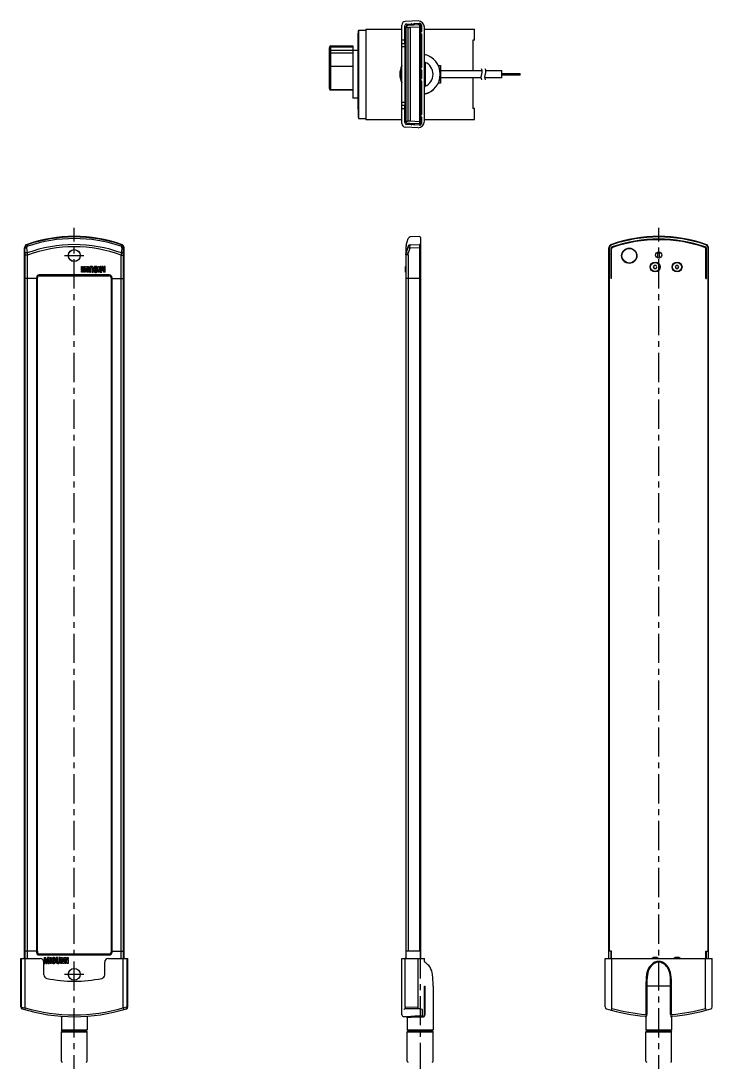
# Model space of a CAD drawing. Extents: x 0 to 375, y -8 to 995.
# Drawn here: x 0 to 375, y 430 to 995 of the extents above; entities that cross this region are included whole.
import ezdxf

# ---------------------------------------------------------------- set-up
doc = ezdxf.new("R2010")
doc.units = 0
doc.header["$LTSCALE"] = 0.5
doc.linetypes.add('CENTER', pattern=[50.8, 31.75, -6.35, 6.35, -6.35])
doc.layers.get('0').update_dxf_attribs({"linetype": 'CONTINUOUS'})
doc.layers.add('CENTER', color=1, linetype='CENTER')

msp = doc.modelspace()

# ---------------------------------------------------------------- linework, layer by layer
at = {"color": 7, "linetype": 'CONTINUOUS'}
for p, q in [((215.53, 994.96), (208.63, 994.6)), ((183.12, 989.46), (183.12, 942.46)), ((183.12, 989.46), (183.17, 989.46)), ((183.17, 989.96), (183.17, 941.96)), ((183.17, 989.96), (187.17, 989.96)), ((187.17, 990.46), (187.17, 941.46)), ((187.17, 990.46), (206.73, 990.46)), ((206.73, 939.32), (206.73, 992.6)), ((208.33, 982.69), (208.33, 992.25)), ((208.98, 940.51), (208.98, 991.41)), ((209.17, 991.53), (209.95, 991.57)), ((209.17, 940.39), (209.17, 991.46)), ((209.28, 993.24), (212.02, 993.39)), ((210.13, 940.9), (210.13, 991.02)), ((210.27, 992.62), (216.26, 992.93)), ((216.26, 991.55), (211.21, 991.28)), ((211.21, 991.28), (211.21, 940.65)), ((211.64, 992.98), (212.02, 993.39)), ((212.06, 993), (212.23, 993.19)), ((212.23, 993.01), (212.06, 993)), ((212.23, 993.01), (212.23, 993.19)), ((213.23, 993.06), (212.23, 993.01)), ((213.23, 993.26), (213.23, 993.06)), ((213.23, 993.26), (213.43, 993.07)), ((213.43, 993.07), (213.23, 993.06)), ((213.42, 993.46), (216.33, 993.61)), ((213.42, 993.46), (213.81, 993.09)), ((215.66, 992.91), (216.33, 993.61)), ((216.26, 992.93), (216.26, 938.99)), ((216.28, 991.55), (216.26, 991.55)), ((216.78, 939.49), (216.78, 992.44)), ((216.78, 989.76), (217.38, 989.16)), ((216.78, 989.36), (217.18, 988.96)), ((216.78, 988.96), (217.18, 988.96)), ((217.38, 992.61), (217.38, 989.16)), ((219.03, 940.46), (219.03, 991.46)), ((219.03, 990.46), (246.17, 990.46)), ((246.17, 984.46), (246.17, 990.46)), ((183.11, 988.35), (183.12, 988.35)), ((183.11, 946.98), (183.11, 988.35)), ((183.11, 988.21), (183.12, 988.21)), ((183.11, 987.29), (183.12, 987.29)), ((183.11, 986.18), (183.12, 986.18)), ((183.11, 985.82), (183.12, 985.82)), ((183.11, 985.55), (183.12, 985.55)), ((183.11, 985.54), (183.12, 985.54)), ((206.73, 984.69), (208.33, 984.69)), ((217.18, 987.96), (216.78, 987.96)), ((217.18, 987.96), (216.78, 987.56)), ((217.38, 987.76), (216.78, 987.16)), ((216.78, 985.96), (217.08, 985.96)), ((217.08, 981.96), (217.08, 985.96)), ((217.38, 987.76), (217.38, 969.66)), ((246.17, 984.46), (245.17, 984.46)), ((245.17, 984.46), (245.17, 967.96)), ((167.27, 980.34), (167.27, 958.35)), ((168.19, 980.9), (180.17, 980.9)), ((168.27, 981.34), (180.17, 981.34)), ((168.27, 978.86), (168.27, 980.9)), ((180.17, 978.86), (168.27, 978.86)), ((168.27, 977.68), (168.27, 978.86)), ((168.27, 977.68), (180.17, 977.68)), ((168.27, 970.34), (168.27, 977.68)), ((180.17, 981.34), (180.17, 952.96)), ((180.17, 978.96), (183.12, 978.96)), ((183.11, 980.38), (183.12, 980.38)), ((183.11, 979.89), (183.12, 979.89)), ((183.11, 979.69), (183.12, 979.69)), ((183.11, 979.45), (183.12, 979.45)), ((183.11, 978.81), (183.12, 978.81)), ((183.11, 978.14), (183.12, 978.14)), ((183.11, 977.72), (183.12, 977.72)), ((206.73, 982.69), (208.57, 982.69)), ((206.73, 981.11), (208.62, 981.11)), ((208.62, 981.11), (208.57, 982.69)), ((208.62, 950.82), (208.62, 981.11)), ((208.98, 982.58), (208.78, 982.58)), ((208.78, 982.58), (208.78, 982)), ((208.98, 982), (208.78, 982)), ((208.78, 982), (208.78, 981.43)), ((208.98, 981.43), (208.78, 981.43)), ((208.78, 981.43), (208.78, 980.93)), ((208.98, 980.93), (208.78, 980.93)), ((208.78, 980.93), (208.78, 980.36)), ((208.78, 980.36), (208.78, 979.78)), ((208.98, 980.36), (208.78, 980.36)), ((208.98, 979.78), (208.78, 979.78)), ((208.78, 979.33), (208.98, 979.33)), ((208.78, 978.69), (208.78, 979.33)), ((208.78, 978.69), (208.98, 978.69)), ((208.98, 978.36), (208.78, 978.36)), ((208.78, 976.26), (208.78, 978.36)), ((217.08, 977.96), (216.78, 977.96)), ((217.08, 977.96), (217.08, 981.96)), ((183.11, 973.46), (183.12, 973.46)), ((183.11, 972.2), (183.12, 972.2)), ((208.98, 977.31), (208.78, 977.31)), ((208.98, 976.26), (208.78, 976.26)), ((208.78, 975.95), (208.98, 975.95)), ((208.78, 973.94), (208.78, 975.95)), ((208.98, 973.94), (208.78, 973.94)), ((208.78, 973.49), (208.98, 973.49)), ((208.78, 972.9), (208.78, 973.49)), ((208.78, 972.33), (208.78, 972.9)), ((208.78, 972.9), (208.98, 972.9)), ((208.78, 972.33), (208.98, 972.33)), ((208.78, 971.84), (208.78, 972.33)), ((219.34, 972.43), (219.34, 959.49)), ((168.19, 970.34), (180.17, 970.34)), ((168.27, 957.52), (168.27, 970.34)), ((208.78, 971.84), (208.98, 971.84)), ((208.78, 971.27), (208.78, 971.84)), ((208.78, 971.27), (208.98, 971.27)), ((208.78, 970.68), (208.78, 971.27)), ((208.78, 970.68), (208.98, 970.68)), ((208.78, 969.6), (208.78, 970.24)), ((208.78, 970.24), (208.98, 970.24)), ((208.78, 969.6), (208.98, 969.6)), ((216.78, 969.66), (217.38, 969.66)), ((216.78, 969.46), (217.18, 969.46)), ((217.18, 968.46), (216.78, 968.46)), ((217.38, 968.26), (216.98, 967.86)), ((216.98, 967.86), (216.98, 964.06)), ((217.38, 968.26), (217.38, 963.66)), ((219.03, 969.19), (219.34, 968.94)), ((219.03, 967.46), (219.34, 967.46)), ((226.6, 970.71), (227.67, 970.71)), ((227.67, 967.95), (227.43, 968.27)), ((227.67, 970.71), (227.67, 961.21)), ((227.67, 967.96), (250.32, 967.96)), ((252.32, 967.96), (260.98, 967.96)), ((260.98, 963.96), (260.98, 967.96)), ((260.98, 966.36), (270.98, 966.36)), ((270.98, 965.56), (270.98, 966.36)), ((208.78, 961.69), (208.78, 962.33)), ((208.78, 962.33), (208.98, 962.33)), ((208.98, 961.69), (208.78, 961.69)), ((208.78, 958.44), (208.78, 961.24)), ((208.78, 961.24), (208.98, 961.24)), ((216.78, 963.46), (217.18, 963.46)), ((217.18, 962.46), (216.78, 962.46)), ((217.38, 962.26), (216.78, 962.26)), ((216.98, 964.06), (217.38, 963.66)), ((217.38, 962.26), (217.38, 944.16)), ((219.34, 962.98), (219.03, 962.73)), ((227.67, 961.21), (226.6, 961.21)), ((227.67, 963.98), (227.43, 963.66)), ((249.65, 963.96), (227.67, 963.96)), ((245.17, 963.96), (245.17, 947.46)), ((260.98, 963.96), (251.65, 963.96)), ((270.98, 965.56), (260.98, 965.56)), ((180.17, 957.52), (168.19, 957.52)), ((180.17, 957.35), (168.27, 957.35)), ((183.11, 959.73), (183.12, 959.73)), ((183.11, 958.46), (183.12, 958.46)), ((208.78, 960.3), (208.98, 960.3)), ((208.78, 959.84), (208.98, 959.84)), ((208.78, 959.38), (208.98, 959.38)), ((208.78, 958.44), (208.98, 958.44)), ((208.98, 957.99), (208.78, 957.99)), ((208.78, 957.99), (208.78, 955.97)), ((208.98, 957.35), (208.78, 957.35)), ((208.98, 956.61), (208.78, 956.61)), ((208.98, 955.97), (208.78, 955.97)), ((208.78, 955.66), (208.98, 955.66)), ((208.78, 953.56), (208.78, 955.66)), ((208.98, 955.56), (208.78, 955.56)), ((183.12, 952.96), (180.17, 952.96)), ((183.11, 952.15), (183.12, 952.15)), ((183.11, 952), (183.12, 952)), ((183.11, 951.8), (183.12, 951.8)), ((183.11, 951.3), (183.12, 951.3)), ((183.11, 951.1), (183.12, 951.1)), ((183.11, 950.76), (183.12, 950.76)), ((183.11, 950.56), (183.12, 950.56)), ((183.11, 950.06), (183.12, 950.06)), ((183.11, 949.86), (183.12, 949.86)), ((183.11, 949.39), (183.12, 949.39)), ((206.73, 950.82), (208.62, 950.82)), ((208.57, 949.23), (208.62, 950.82)), ((208.98, 954.61), (208.78, 954.61)), ((208.98, 953.61), (208.78, 953.61)), ((208.98, 953.56), (208.78, 953.56)), ((208.78, 952.6), (208.78, 953.23)), ((208.78, 953.23), (208.98, 953.23)), ((208.98, 952.6), (208.78, 952.6)), ((208.98, 952.15), (208.78, 952.15)), ((208.78, 949.34), (208.78, 952.15)), ((208.98, 951.2), (208.78, 951.2)), ((208.98, 950.74), (208.78, 950.74)), ((208.98, 950.29), (208.78, 950.29)), ((208.78, 949.34), (208.98, 949.34)), ((216.78, 953.96), (217.08, 953.96)), ((217.08, 949.96), (217.08, 953.96)), ((217.08, 945.96), (217.08, 949.96)), ((183.11, 949.19), (183.12, 949.19)), ((183.11, 948.69), (183.12, 948.69)), ((183.11, 948.49), (183.12, 948.49)), ((183.11, 947.88), (183.12, 947.88)), ((183.11, 947.68), (183.12, 947.68)), ((183.11, 947.18), (183.12, 947.18)), ((183.11, 946.98), (183.12, 946.98)), ((206.73, 949.23), (208.57, 949.23)), ((208.33, 947.23), (206.73, 947.23)), ((208.33, 939.71), (208.33, 949.23)), ((217.08, 945.96), (216.78, 945.96)), ((216.78, 944.76), (217.38, 944.16)), ((216.78, 944.36), (217.18, 943.96)), ((216.78, 943.96), (217.18, 943.96)), ((246.17, 947.46), (245.17, 947.46)), ((246.17, 941.46), (246.17, 947.46)), ((183.12, 942.46), (183.17, 942.46)), ((183.17, 941.96), (187.17, 941.96)), ((187.17, 941.46), (206.73, 941.46)), ((208.33, 939.71), (209.02, 940.35)), ((208.98, 940.51), (209.17, 940.39)), ((209.95, 940.35), (209.17, 940.39)), ((212.02, 938.56), (209.28, 938.71)), ((211.03, 939.26), (210.12, 939.31)), ((216.26, 938.99), (211.03, 939.26)), ((216.26, 938.99), (211.03, 939.26)), ((211.21, 940.65), (216.26, 940.38)), ((212.02, 938.56), (211.66, 938.94)), ((212.23, 938.76), (212.08, 938.92)), ((212.08, 938.92), (212.23, 938.91)), ((212.23, 938.91), (213.23, 938.86)), ((212.23, 938.76), (212.23, 938.91)), ((213.23, 938.86), (213.23, 938.69)), ((213.23, 938.86), (213.41, 938.85)), ((213.41, 938.85), (213.23, 938.69)), ((213.79, 938.83), (213.42, 938.49)), ((216.33, 938.34), (213.42, 938.49)), ((216.28, 940.38), (216.26, 940.38)), ((217.18, 942.96), (216.78, 942.96)), ((217.18, 942.96), (216.78, 942.56)), ((217.38, 942.76), (216.78, 942.16)), ((217.38, 942.76), (217.38, 939.34)), ((219.03, 941.46), (246.17, 941.46)), ((215.53, 936.96), (208.63, 937.32)), ((209.15, 873.23), (210.23, 876.82)), ((216.28, 877.94), (211.32, 877.68)), ((216.78, 877.44), (216.78, 486.23)), ((2, 486.23), (2, 871.77)), ((2, 871.77), (3.12, 871.77)), ((2.35, 867.83), (2.26, 871.77)), ((3.12, 871.77), (3.55, 867.83)), ((3.35, 873.66), (3.71, 872.61)), ((54.65, 873.66), (54.29, 872.61)), ((54.88, 871.77), (54.45, 867.83)), ((56, 871.77), (54.88, 871.77)), ((55.65, 867.83), (55.74, 871.77)), ((56, 486.23), (56, 871.77)), ((208.98, 872.08), (208.98, 486.23)), ((210.19, 872.67), (209.17, 869.29)), ((211.03, 871.54), (209.95, 871.88)), ((211.03, 871.54), (210.25, 868.95)), ((211.03, 871.54), (211.2, 873.45)), ((216.26, 871.74), (211.03, 871.54)), ((211.2, 873.45), (216.26, 873.64)), ((216.28, 873.64), (216.26, 873.64)), ((216.26, 873.64), (216.26, 855.1)), ((216.78, 871.74), (216.26, 871.74)), ((216.78, 871.2), (217.08, 871.2)), ((217.08, 863.2), (217.08, 871.2)), ((319.12, 486.23), (319.12, 871.77)), ((319.12, 871.77), (319.38, 871.77)), ((319.38, 490.1), (319.38, 871.77)), ((320.27, 855.1), (320.27, 871.38)), ((320.27, 871.38), (320.52, 871.27)), ((320.47, 873.66), (320.56, 873.41)), ((320.52, 855.1), (320.52, 871.27)), ((371.77, 873.66), (371.68, 873.41)), ((371.97, 871.38), (371.72, 871.27)), ((371.72, 855.1), (371.72, 871.27)), ((371.97, 855.1), (371.97, 871.38)), ((373.12, 871.77), (372.86, 871.77)), ((372.86, 490.1), (372.86, 871.77)), ((373.12, 486.23), (373.12, 871.77)), ((3.42, 869.01), (2.32, 869.01)), ((3.55, 867.83), (2.35, 867.83)), ((2.35, 486.23), (2.35, 867.83)), ((3.55, 486.23), (3.55, 867.83)), ((54.45, 486.23), (54.45, 867.83)), ((54.45, 867.83), (55.65, 867.83)), ((54.58, 869.01), (55.68, 869.01)), ((55.65, 486.23), (55.65, 867.83)), ((208.98, 868.07), (209.17, 869.29)), ((210.12, 868.07), (208.98, 868.07)), ((209.17, 869.29), (210.25, 868.95)), ((210.12, 868.07), (210.25, 868.95)), ((210.12, 868.07), (210.12, 855.1)), ((345.62, 866.28), (345.62, 869.53)), ((346.12, 866.2), (346.62, 866.3)), ((346.62, 866.28), (346.62, 869.53)), ((32.87, 859.48), (32.87, 861.68)), ((32.87, 861.68), (33.5, 861.68)), ((33.5, 859.48), (32.87, 859.48)), ((32.87, 859.2), (33.5, 859.2)), ((32.87, 858.53), (32.87, 859.2)), ((33.5, 861.68), (33.5, 859.48)), ((33.5, 859.2), (33.5, 858.53)), ((33.95, 858.53), (33.95, 861.68)), ((33.95, 861.68), (34.54, 861.68)), ((34.54, 861.68), (34.54, 859.12)), ((34.54, 859.12), (35.11, 861.68)), ((35.35, 860.76), (34.89, 858.53)), ((35.11, 861.68), (35.6, 861.68)), ((35.81, 858.53), (35.35, 860.76)), ((35.6, 861.68), (36.17, 859.12)), ((36.17, 859.12), (36.17, 861.68)), ((36.17, 861.68), (36.76, 861.68)), ((36.76, 861.68), (36.76, 858.53)), ((37.2, 860.73), (37.2, 858.53)), ((37.84, 858.53), (37.84, 860.73)), ((38.59, 860.73), (38.59, 858.53)), ((39.22, 858.53), (39.22, 860.73)), ((39.63, 859.4), (39.63, 859.19)), ((40.24, 859.4), (39.63, 859.4)), ((40.13, 859.94), (40.62, 859.73)), ((40.24, 859.4), (40.25, 859.27)), ((40.99, 860.79), (40.99, 860.7)), ((40.99, 860.7), (41.63, 860.7)), ((41.63, 860.7), (41.63, 860.83)), ((41.96, 861.68), (42.6, 861.68)), ((41.96, 859.48), (41.96, 861.68)), ((42.6, 859.48), (41.96, 859.48)), ((41.96, 858.53), (41.96, 859.2)), ((41.96, 859.2), (42.6, 859.2)), ((42.6, 861.68), (42.6, 859.48)), ((42.6, 859.2), (42.6, 858.53)), ((43.05, 861.68), (43.05, 858.53)), ((43.63, 861.68), (43.05, 861.68)), ((43.63, 859.12), (43.63, 861.68)), ((44.2, 861.68), (43.63, 859.12)), ((43.99, 858.53), (44.45, 860.76)), ((44.7, 861.68), (44.2, 861.68)), ((44.45, 860.76), (44.9, 858.53)), ((45.27, 859.16), (44.7, 861.68)), ((45.85, 861.68), (45.27, 861.68)), ((45.27, 861.68), (45.27, 859.16)), ((45.85, 858.53), (45.85, 861.68)), ((208.78, 861.73), (208.98, 861.73)), ((208.98, 861.73), (208.78, 861.73)), ((208.78, 861.68), (208.98, 861.68)), ((208.78, 859.48), (208.78, 861.68)), ((208.78, 859.2), (208.78, 859.48)), ((208.78, 859.48), (208.98, 859.48)), ((208.78, 858.53), (208.78, 859.2)), ((208.78, 859.2), (208.98, 859.2)), ((217.08, 863.2), (216.78, 863.2)), ((343.67, 862.27), (343.17, 861.4)), ((343.17, 861.4), (343.67, 860.54)), ((344.67, 862.27), (343.67, 862.27)), ((343.67, 860.54), (344.67, 860.54)), ((345.17, 861.4), (344.67, 862.27)), ((344.67, 860.54), (345.17, 861.4)), ((355.57, 862.27), (355.07, 861.4)), ((355.07, 861.4), (355.57, 860.54)), ((356.57, 862.27), (355.57, 862.27)), ((355.57, 860.54), (356.57, 860.54)), ((357.07, 861.4), (356.57, 862.27)), ((356.57, 860.54), (357.07, 861.4)), ((9.02, 855.1), (2, 855.1)), ((8.5, 855.1), (8.5, 490.1)), ((8.51, 855.1), (8.51, 855.6)), ((8.51, 855.6), (9.01, 855.6)), ((9, 490.1), (9, 855.1)), ((9.01, 855.1), (9.01, 855.6)), ((9.02, 855.59), (9.01, 855.6)), ((9.02, 855.1), (9.02, 855.59)), ((47.99, 857.1), (10.01, 857.1)), ((10.01, 857.1), (10.01, 856.6)), ((10.01, 856.6), (47.99, 856.6)), ((10.02, 856.59), (10.01, 856.6)), ((10.02, 856.59), (47.98, 856.59)), ((33.5, 858.53), (32.87, 858.53)), ((34.89, 858.53), (33.95, 858.53)), ((36.76, 858.53), (35.81, 858.53)), ((37.2, 858.53), (37.84, 858.53)), ((38.59, 858.53), (39.22, 858.53)), ((42.6, 858.53), (41.96, 858.53)), ((43.05, 858.53), (43.99, 858.53)), ((45.85, 858.53), (44.9, 858.53)), ((47.98, 856.59), (47.99, 856.6)), ((47.99, 857.1), (47.99, 856.6)), ((48.98, 855.59), (48.99, 855.6)), ((48.98, 855.59), (48.98, 855.1)), ((48.98, 855.1), (56, 855.1)), ((48.99, 855.6), (48.99, 855.1)), ((49.49, 855.6), (48.99, 855.6)), ((49, 855.1), (49, 490.1)), ((49.49, 855.1), (49.49, 855.6)), ((49.5, 490.1), (49.5, 855.1)), ((208.78, 858.53), (208.98, 858.53)), ((208.98, 858.46), (208.78, 858.46)), ((210.12, 855.1), (208.98, 855.1)), ((210.12, 855.1), (210.12, 490.1)), ((216.26, 855.1), (210.12, 855.1)), ((216.26, 855.1), (210.12, 855.1)), ((216.26, 855.1), (216.26, 490.1)), ((216.26, 855.1), (216.78, 855.1)), ((320.52, 855.1), (320.27, 855.1)), ((371.72, 855.1), (371.97, 855.1)), ((0, 459.89), (0, 486.23)), ((0, 486.23), (10.5, 486.23)), ((0.35, 459.78), (0.35, 486.23)), ((9.02, 490.1), (2, 490.1)), ((2.4, 459.46), (2.4, 486.23)), ((8.51, 490.1), (8.51, 489.61)), ((8.51, 489.61), (9.01, 489.61)), ((9.01, 490.1), (9.01, 489.61)), ((9.01, 489.61), (9.02, 489.62)), ((9.02, 489.62), (9.02, 490.1)), ((10.02, 488.62), (10.01, 488.61)), ((47.99, 488.61), (10.01, 488.61)), ((10.01, 488.61), (10.01, 488.11)), ((10.01, 488.11), (47.99, 488.11)), ((47.98, 488.62), (10.02, 488.62)), ((12.61, 486.68), (12.61, 483.52)), ((12.61, 486.68), (13.56, 486.68)), ((13.19, 486.05), (13.77, 483.52)), ((13.19, 483.52), (13.19, 486.05)), ((14.01, 484.45), (13.56, 486.68)), ((14.47, 486.68), (14.01, 484.45)), ((14.26, 483.52), (14.83, 486.09)), ((15.42, 486.68), (14.47, 486.68)), ((14.83, 486.09), (14.83, 483.52)), ((15.42, 483.52), (15.42, 486.68)), ((15.86, 486.01), (15.86, 486.68)), ((15.86, 486.68), (16.5, 486.68)), ((16.5, 486.01), (15.86, 486.01)), ((16.5, 486.68), (16.5, 486.01)), ((18.22, 485.81), (18.21, 485.94)), ((19.24, 486.68), (19.24, 484.48)), ((19.88, 486.68), (19.24, 486.68)), ((19.88, 484.48), (19.88, 486.68)), ((20.62, 486.68), (20.62, 484.48)), ((21.26, 486.68), (20.62, 486.68)), ((21.26, 484.48), (21.26, 486.68)), ((21.71, 483.52), (21.71, 486.68)), ((21.71, 486.68), (22.65, 486.68)), ((22.29, 486.09), (22.29, 483.52)), ((22.86, 483.52), (22.29, 486.09)), ((22.65, 486.68), (23.11, 484.45)), ((23.11, 484.45), (23.57, 486.68)), ((23.93, 486.09), (23.36, 483.52)), ((23.57, 486.68), (24.51, 486.68)), ((23.93, 483.52), (23.93, 486.09)), ((24.51, 486.68), (24.51, 483.52)), ((24.96, 486.68), (25.6, 486.68)), ((24.96, 486.01), (24.96, 486.68)), ((25.6, 486.01), (24.96, 486.01)), ((25.6, 486.68), (25.6, 486.01)), ((47.5, 486.23), (58, 486.23)), ((47.98, 488.62), (47.99, 488.61)), ((47.99, 488.61), (47.99, 488.11)), ((48.98, 490.1), (48.98, 489.62)), ((48.98, 490.1), (56, 490.1)), ((48.98, 489.62), (48.99, 489.61)), ((48.99, 490.1), (48.99, 489.61)), ((48.99, 489.61), (49.49, 489.61)), ((49.49, 489.61), (49.49, 490.1)), ((55.6, 459.46), (55.6, 486.23)), ((57.64, 459.78), (57.64, 486.23)), ((58, 459.89), (58, 486.23)), ((206.73, 486.23), (219.03, 486.23)), ((206.73, 455.57), (206.73, 486.23)), ((208.63, 459.77), (208.63, 486.23)), ((208.78, 486.68), (208.98, 486.68)), ((208.78, 486.68), (208.78, 486.23)), ((216.78, 490.1), (208.98, 490.1)), ((215.35, 486.23), (215.35, 459.88)), ((219.03, 484.62), (219.03, 486.23)), ((317.12, 459.89), (317.12, 486.23)), ((317.12, 486.23), (375.12, 486.23)), ((320.52, 490.1), (319.12, 490.1)), ((320.27, 486.23), (320.27, 490.1)), ((320.52, 486.23), (320.52, 490.1)), ((320.67, 459.13), (320.67, 486.23)), ((371.58, 459.13), (371.58, 486.23)), ((371.72, 486.23), (371.72, 490.1)), ((371.72, 490.1), (373.12, 490.1)), ((371.97, 486.23), (371.97, 490.1)), ((375.12, 459.89), (375.12, 486.23)), ((12.5, 477.36), (12.5, 484.23)), ((12.61, 483.52), (13.19, 483.52)), ((13.77, 483.52), (14.26, 483.52)), ((14.83, 483.52), (15.42, 483.52)), ((15.86, 485.73), (16.5, 485.73)), ((15.86, 483.52), (15.86, 485.73)), ((16.5, 483.52), (15.86, 483.52)), ((16.5, 485.73), (16.5, 483.52)), ((16.83, 484.51), (16.83, 484.38)), ((17.47, 484.51), (16.83, 484.51)), ((17.43, 484.97), (17.88, 484.79)), ((17.47, 484.42), (17.47, 484.51)), ((17.48, 484.27), (17.47, 484.42)), ((18.33, 485.27), (17.84, 485.48)), ((18.22, 485.81), (18.83, 485.81)), ((18.83, 485.81), (18.83, 485.9)), ((22.29, 483.52), (21.71, 483.52)), ((23.36, 483.52), (22.86, 483.52)), ((24.51, 483.52), (23.93, 483.52)), ((24.96, 485.73), (25.6, 485.73)), ((24.96, 483.52), (24.96, 485.73)), ((25.6, 483.52), (24.96, 483.52)), ((25.6, 485.73), (25.6, 483.52)), ((45.5, 477.36), (45.5, 484.23)), ((219.03, 471.26), (219.34, 471.26)), ((219.03, 455.83), (219.03, 471.26)), ((219.34, 455.83), (219.34, 471.26)), ((223.67, 471.26), (223.67, 447.44)), ((339.19, 471.26), (339.19, 455.83)), ((353.06, 471.26), (339.19, 471.26)), ((339.65, 471.26), (339.65, 455.83)), ((352.59, 455.83), (352.59, 471.26)), ((353.06, 455.83), (353.06, 471.26)), ((0, 459.89), (0.35, 459.78)), ((0.35, 459.78), (2.4, 459.46)), ((2.4, 459.46), (2.11, 458.5)), ((57.64, 459.78), (55.6, 459.46)), ((55.6, 459.46), (55.89, 458.5)), ((58, 459.89), (57.64, 459.78)), ((208.63, 459.77), (215.35, 459.88)), ((215.4, 458.92), (208.68, 458.81)), ((218.03, 454.86), (218.03, 458.16)), ((320.67, 459.13), (320.39, 458.16)), ((371.58, 459.13), (371.85, 458.16)), ((22, 454.37), (22, 447.44)), ((36, 454.37), (36, 447.44)), ((209.17, 454.57), (207.73, 454.57)), ((209.67, 454.07), (209.67, 447.44)), ((218.26, 454.39), (217.94, 454.36)), ((219.34, 455.83), (219.03, 455.83)), ((339.12, 454.37), (339.12, 447.44)), ((339.19, 455.83), (339.65, 455.83)), ((339.33, 454.43), (339.24, 454.36)), ((339.24, 454.36), (339.24, 454.36)), ((353.06, 455.83), (352.59, 455.83)), ((352.91, 454.43), (353, 454.36)), ((353, 454.36), (353, 454.36)), ((353.12, 454.37), (353.12, 447.44)), ((22, 447.44), (36, 447.44)), ((22.5, 446.94), (22, 447.44)), ((22.5, 446.94), (22, 446.44)), ((22, 446.44), (36, 446.44)), ((22, 430.44), (22, 446.44)), ((22.5, 446.94), (35.5, 446.94)), ((35.5, 446.94), (36, 447.44)), ((35.5, 446.94), (36, 446.44)), ((36, 430.44), (36, 446.44)), ((209.67, 447.44), (223.67, 447.44)), ((210.17, 446.94), (209.67, 447.44)), ((210.17, 446.94), (209.67, 446.44)), ((209.67, 446.44), (223.67, 446.44)), ((209.67, 430.44), (209.67, 446.44)), ((210.17, 446.94), (223.17, 446.94)), ((223.17, 446.94), (223.67, 447.44)), ((223.17, 446.94), (223.67, 446.44)), ((223.67, 430.44), (223.67, 446.44)), ((339.12, 447.44), (353.12, 447.44)), ((339.62, 446.94), (339.12, 447.44)), ((339.62, 446.94), (339.12, 446.44)), ((339.12, 446.44), (353.12, 446.44)), ((339.12, 430.44), (339.12, 446.44)), ((339.62, 446.94), (352.62, 446.94)), ((352.62, 446.94), (353.12, 447.44)), ((352.62, 446.94), (353.12, 446.44)), ((353.12, 430.44), (353.12, 446.44))]:
    msp.add_line(p, q, dxfattribs=at)
for centre, radius in [((29, 867.6), 3.25), ((29, 867.6), 3.24), ((29, 867.6), 3.2), ((330.12, 867.5), 4.15), ((330.12, 867.5), 4), ((346.12, 867.9), 1.7), ((344.17, 861.4), 2.7), ((344.17, 861.4), 2.5), ((356.07, 861.4), 2.7), ((356.07, 861.4), 2.5), ((29, 477.6), 3.25), ((29, 477.6), 3.24), ((29, 477.6), 3.2)]:
    msp.add_circle(centre, radius, dxfattribs=at)
for centre, radius, start, end in [((208.73, 992.6), 2, 93, 180), ((215.53, 991.46), 3.5, 360, 90), ((209.33, 992.25), 1, 93.0001, 180), ((210.18, 991.41), 1.2, 89.4574, 180), ((210.33, 991.46), 1.16, 93, 180), ((209.92, 991.41), 0.161, 11.6207, 78.0977), ((208.65, 991.05), 1.48, 358.8719, 15.4928), ((210.69, 990.29), 0.922, 99.5487, 127.5973), ((211.24, 988.04), 3.24, 90.5048, 102.4832), ((212.03, 993.19), 0.2, 0, 93.0001), ((213.43, 993.26), 0.2, 92.9999, 180), ((216.28, 992.44), 0.5, 0, 93), ((216.27, 989.88), 1.67, 81.0184, 89.6415), ((216.38, 992.61), 1, 0, 92.9999), ((216.44, 990.88), 0.652, 64.6182, 81.4622), ((216.68, 991.37), 0.112, 14.2559, 68.2885), ((217.18, 989.16), 0.2, 270, 0), ((217.18, 987.76), 0.2, 0, 90), ((168.27, 980.34), 1, 90, 180), ((168.19, 979.98), 0.92, 90, 180), ((167.63, 978.29), 0.354, 141.6952, 178.879), ((167.71, 978.31), 0.432, 180.7182, 214.5509), ((167.88, 978.09), 0.677, 117.7083, 141.7315), ((167.93, 978.46), 0.704, 214.708, 239.0466), ((168.16, 977.59), 1.25, 102.3872, 118.3165), ((168.17, 978.85), 1.16, 238.6244, 255.9948), ((168.27, 977.14), 1.72, 89.8731, 102.7302), ((168.27, 979.21), 1.53, 255.6883, 270.124), ((216.67, 965.96), 11, 282.3889, 77.6111), ((216.67, 965.96), 10.93, 282.4707, 77.5293), ((219.53, 972.9), 0.5, 180, 247.5837), ((216.67, 965.96), 7, 292.4163, 67.5837), ((168.19, 971.26), 0.92, 180, 270), ((216.67, 965.96), 11, 154.6402, 205.3598), ((216.67, 965.96), 10.93, 155.4383, 204.5617), ((241.01, 965.96), 23.88, 177, 183), ((193.31, 965.96), 23.88, 357, 3), ((217.18, 969.66), 0.2, 270, 0), ((217.18, 968.26), 0.2, 0, 90), ((217.18, 963.66), 0.2, 270, 0), ((217.18, 962.26), 0.2, 0, 90), ((168.19, 958.44), 0.92, 180, 270), ((168.27, 958.35), 1, 180, 270), ((219.53, 959.03), 0.5, 112.4163, 180), ((217.18, 944.16), 0.2, 270, 0), ((208.73, 939.32), 2, 180, 267), ((209.33, 939.71), 1, 180, 266.9999), ((210.18, 940.51), 1.2, 180, 267.0001), ((209.92, 940.51), 0.161, 281.9149, 348.3783), ((208.65, 940.87), 1.48, 344.5055, 1.1308), ((210.69, 941.63), 0.92, 232.3605, 260.4946), ((211.24, 943.9), 3.25, 257.5394, 269.4725), ((212.03, 938.76), 0.2, 266.9999, 0), ((213.43, 938.69), 0.2, 180, 266.9998), ((215.53, 940.46), 3.5, 270, 0), ((216.28, 939.49), 0.5, 267, 0), ((216.27, 942.05), 1.67, 270.343, 278.9797), ((216.38, 939.34), 1, 266.9998, 0), ((216.44, 941.05), 0.654, 278.5581, 295.3561), ((216.68, 940.56), 0.112, 291.7881, 345.6908), ((217.18, 942.76), 0.2, 0, 90), ((29, 798.89), 79.05, 71.0677, 108.9323), ((29, 798.89), 78.79, 71.0677, 108.9323), ((29, 798.89), 77.94, 71.0677, 108.9323), ((211.38, 876.48), 1.2, 93, 163.3008), ((216.28, 877.44), 0.5, 0, 90), ((346.12, 798.89), 79.05, 71.0677, 108.9323), ((346.12, 798.89), 78.79, 71.0677, 108.9323), ((346.12, 798.89), 77.63, 71.0783, 108.9217), ((346.12, 798.89), 77.32, 71.0888, 108.9112), ((4, 871.77), 2, 108.9323, 180), ((4, 871.77), 1.74, 108.9323, 180), ((4, 871.77), 0.883, 108.9323, 180), ((29, 798.89), 74.64, 69.9592, 110.0408), ((29, 798.89), 73.49, 69.7396, 110.2604), ((54, 871.77), 0.883, 0, 71.0677), ((54, 871.77), 1.74, 0, 71.0677), ((54, 871.77), 2, 0, 71.0677), ((212.98, 872.08), 4, 163.3008, 180), ((211.24, 872.35), 1.1, 92.1769, 163.2212), ((216.28, 873.14), 0.5, 0, 92.1769), ((321.12, 871.77), 2, 108.9323, 180), ((321.12, 871.77), 1.74, 108.9323, 180), ((321.27, 871.38), 1, 108.9217, 180), ((321.32, 871.27), 0.8, 108.9112, 180), ((370.92, 871.27), 0.8, 0, 71.0888), ((370.97, 871.38), 1, 0, 71.0783), ((371.12, 871.77), 1.74, 0, 71.0677), ((371.12, 871.77), 2, 0, 71.0677), ((38.43, 860.77), 1.23, 151.1773, 181.8069), ((38.01, 860.94), 0.779, 98.7198, 147.0825), ((38.99, 860.75), 1.15, 165.9531, 181.0724), ((38.2, 860.95), 0.331, 113.726, 166.2269), ((38.22, 859.73), 2, 80.67, 99.4749), ((38.21, 860.84), 0.444, 70.263, 109.4472), ((38.23, 860.95), 0.326, 13.6397, 67.0364), ((38.45, 860.97), 0.74, 31.7786, 82.6728), ((37.48, 860.76), 1.1, 358.6637, 14.4144), ((37.93, 860.77), 1.29, 357.9615, 27.1319), ((40.38, 860.88), 0.847, 137.7054, 178.1755), ((40.5, 860.77), 0.976, 172.0161, 207.2806), ((40.49, 860.93), 1.05, 215.3232, 250.0342), ((40.34, 859.22), 0.709, 182.1138, 243.5725), ((40.41, 860.76), 0.948, 97.6451, 133.8112), ((40.76, 860.88), 0.564, 165.3968, 198.0224), ((40.53, 860.93), 0.333, 108.5942, 163.8265), ((40.62, 860.87), 0.434, 202.0631, 244.3946), ((40.68, 859.29), 0.429, 183.4346, 218.9342), ((40.63, 859.81), 1.93, 82.0173, 100.4395), ((40.57, 859.24), 0.312, 224.5994, 273.5269), ((40.59, 860.78), 0.496, 74.0985, 109.6653), ((41.6, 862.79), 2.59, 243.3098, 250.3904), ((40.6, 859.37), 0.441, 268.3792, 293.826), ((40.26, 858.83), 0.972, 56.3823, 67.9334), ((40.66, 860.95), 0.315, 24.1045, 77.8154), ((52.63, 891.47), 33.31, 249.0638, 249.613), ((40.67, 859.22), 0.272, 294.3023, 335.5473), ((40.61, 859.36), 0.33, 22.2122, 56.2063), ((40.84, 860.91), 0.809, 40.4657, 85.8677), ((40.49, 859.28), 0.464, 337.3128, 1.4512), ((40.42, 859.31), 0.529, 358.8989, 20.1232), ((40.24, 860.82), 0.757, 357.7495, 20.0433), ((40.57, 859.2), 1.14, 47.8269, 66.433), ((40.83, 859.24), 0.741, 297.3722, 343.7459), ((40.85, 859.5), 0.726, 9.7117, 47.9341), ((40.6, 860.86), 1.03, 358.1857, 33.7035), ((40.25, 859.39), 1.34, 344.4446, 10.1137), ((10.01, 855.6), 1.5, 90, 180), ((10.01, 855.6), 1, 89.9867, 180.0141), ((10.02, 855.59), 1, 89.9955, 180.0048), ((40.56, 859.72), 1.26, 244.6536, 271.1434), ((40.62, 859.78), 1.32, 268.6665, 294.6948), ((47.98, 855.59), 1, 359.9954, 90.0037), ((47.99, 855.6), 1.5, 0, 90), ((47.99, 855.6), 1, 359.9859, 90.0133), ((10.01, 489.61), 1.5, 180, 270), ((10.01, 489.61), 1, 180, 270), ((10.02, 489.62), 1, 180, 270), ((10.5, 484.23), 2, 0, 90), ((17.79, 485.88), 0.918, 142.8446, 180.1741), ((17.69, 485.9), 0.826, 97.8602, 139.3868), ((17.97, 485.93), 0.464, 157.3114, 181.4525), ((17.8, 485.99), 0.273, 114.3056, 155.5445), ((17.87, 485.16), 1.58, 79.2738, 100.634), ((17.86, 485.84), 0.441, 88.3791, 113.824), ((17.89, 485.97), 0.312, 44.5957, 93.5341), ((17.78, 485.92), 0.429, 3.4354, 38.9328), ((18.04, 485.91), 0.814, 40.5774, 81.5296), ((17.94, 485.92), 0.885, 358.3544, 36.0168), ((47.5, 484.23), 2, 90, 180), ((47.98, 489.62), 1, 270, 0), ((47.99, 489.61), 1.5, 270, 0), ((47.99, 489.61), 1, 270, 0), ((344.17, 484.1), 2.7, 51.8768, 128.1232), ((344.17, 484.1), 2.5, 58.1681, 121.8319), ((356.07, 484.1), 2.7, 51.8768, 128.1232), ((356.07, 484.11), 2.49, 58.118, 121.882), ((17.86, 484.35), 1.03, 178.1864, 213.7031), ((17.83, 485.79), 0.963, 174.6945, 210.3454), ((17.79, 485.86), 0.964, 215.0937, 248.1421), ((17.62, 484.3), 0.809, 220.467, 265.8665), ((17.84, 484.29), 0.366, 182.9073, 229.0452), ((18.04, 485.9), 0.529, 178.8969, 200.1241), ((17.85, 485.85), 0.33, 202.2156, 236.2046), ((17.83, 485.4), 1.93, 262.0188, 280.4381), ((17.86, 484.39), 0.463, 235.3045, 271.8069), ((18.2, 486.38), 0.972, 236.3821, 247.9338), ((17.61, 484.03), 0.812, 48.1458, 70.7262), ((17.88, 484.35), 0.417, 269.41, 313.4241), ((17.86, 484.35), 0.404, 358.4363, 43.9686), ((17.88, 484.3), 0.391, 318.3315, 5.3454), ((18.05, 484.45), 0.948, 277.645, 313.8122), ((17.97, 484.28), 1.05, 35.3241, 70.0325), ((18.08, 484.33), 0.847, 317.7043, 358.1757), ((17.96, 484.44), 0.976, 352.016, 27.2807), ((20.53, 484.43), 1.29, 177.9586, 207.1377), ((20.01, 484.24), 0.74, 211.7736, 262.6764), ((20.98, 484.45), 1.1, 178.6618, 194.4157), ((20.23, 484.26), 0.326, 193.6409, 247.0369), ((20.24, 485.48), 2, 260.6712, 279.4744), ((20.25, 484.37), 0.444, 250.265, 289.4429), ((20.26, 484.26), 0.331, 293.7268, 346.2276), ((20.45, 484.27), 0.779, 278.7202, 327.0806), ((19.47, 484.46), 1.15, 345.9525, 1.0731), ((20.03, 484.44), 1.23, 331.1769, 1.8069), ((219.53, 484.62), 0.5, 180, 236.1668), ((213.41, 475.48), 10.5, 40.6085, 56.1668), ((215.17, 477.08), 8.12, 9.5796, 40.1256), ((349.47, 476.23), 10.02, 148.5038, 172.5008), ((349.72, 476.17), 9.81, 150.0215, 173.526), ((347.4, 477.05), 7.83, 115.0229, 145.7259), ((347.57, 476.94), 7.57, 116.4937, 146.9644), ((346.12, 480.2), 4.45, 62.8301, 117.1699), ((346.12, 480.37), 3.87, 60.0873, 119.9127), ((344.67, 476.94), 7.57, 33.0356, 63.5063), ((344.84, 477.05), 7.83, 34.2741, 64.9771), ((342.52, 476.17), 9.81, 6.474, 29.9785), ((342.77, 476.23), 10.02, 7.4992, 31.4962), ((14.5, 477.36), 2, 180, 257.919), ((29, 545.1), 71.28, 257.919, 282.081), ((43.5, 477.36), 2, 282.081, 360), ((201.73, 474.2), 21.86, 3.6084, 11.1609), ((164.79, 471.71), 58.88, 359.5582, 3.7638), ((378.47, 472.19), 39.29, 172.1743, 181.3522), ((378.67, 472.2), 39.03, 172.5292, 181.3806), ((313.57, 472.2), 39.03, 358.6194, 7.4708), ((313.77, 472.19), 39.29, 358.6478, 7.8257), ((1, 459.89), 1, 180, 252.4568), ((1.35, 459.78), 1, 180, 252.6863), ((29, 548.46), 93.89, 252.4568, 287.5432), ((29, 548.43), 92.86, 253.3545, 286.6455), ((56.65, 459.78), 1, 287.3137, 0), ((57, 459.89), 1, 287.5432, 0), ((208.22, 458.06), 0.691, 99.1784, 129.8245), ((208.7, 456.25), 2.57, 90.365, 103.1901), ((224.54, 460), 15.92, 180.8483, 182.9842), ((212.13, 459.3), 3.48, 182.1421, 188.1204), ((231.27, 460.12), 15.92, 180.8614, 182.9905), ((218.9, 459.42), 3.53, 182.1664, 188.0697), ((215.56, 451.78), 7.14, 80.5257, 91.2308), ((216.21, 455.34), 3.53, 65.1826, 81.5539), ((217.46, 457.99), 0.597, 17.19, 67.2825), ((318.12, 459.89), 1, 180, 252.4568), ((346.12, 548.46), 93.89, 252.4568, 265.514), ((346.12, 548.44), 92.87, 254.0909, 265.7159), ((346.12, 548.44), 92.87, 274.2841, 285.9091), ((346.12, 548.46), 93.89, 274.486, 287.5432), ((374.12, 459.89), 1, 287.5432, 0), ((21.5, 454.37), 0.5, 0, 85.4427), ((36.5, 454.37), 0.5, 94.5573, 180), ((207.73, 455.57), 1, 180, 270), ((209.17, 454.07), 0.5, 0, 90), ((216.77, 372.46), 82.41, 89.1184, 95.1548), ((216.68, 371.96), 82.41, 89.1185, 94.8735), ((218.83, 454.46), 0.893, 153.2021, 186.1805), ((218.07, 455.82), 0.965, 267.8999, 0.4751), ((217.95, 455.72), 1.37, 283.4136, 310.2248), ((217.85, 455.81), 1.49, 310.9382, 335.6807), ((217.37, 455.91), 1.97, 338.6775, 357.7307), ((338.62, 454.37), 0.5, 0, 85.4427), ((338.74, 454.36), 0.5, 0, 85.514), ((337.88, 455.32), 1.71, 328.2866, 347.8507), ((335.64, 455.86), 4.01, 347.1542, 359.6252), ((356.6, 455.86), 4.01, 180.3748, 192.8458), ((354.36, 455.32), 1.71, 192.1493, 211.7134), ((353.5, 454.36), 0.5, 94.486, 180), ((353.62, 454.37), 0.5, 94.5573, 180), ((22.5, 430.44), 0.5, 180, 270), ((35.5, 430.44), 0.5, 270, 0), ((210.17, 430.44), 0.5, 180, 270), ((223.17, 430.44), 0.5, 270, 0), ((339.62, 430.44), 0.5, 180, 270), ((352.62, 430.44), 0.5, 270, 0)]:
    msp.add_arc(centre, radius, start, end, dxfattribs=at)
at = {"color": 3, "linetype": 'CONTINUOUS'}
for centre, start, end in [((247.17, 967.46), 331.9275, 28.0725), ((249.17, 967.46), 331.9275, 28.0725), ((252.8, 964.46), 151.9275, 208.0725), ((254.8, 964.46), 151.9275, 208.0725)]:
    msp.add_arc(centre, 3.19, start, end, dxfattribs=at)
at = {"layer": 'CENTER', "color": 1, "linetype": 'CENTER'}
for p, q in [((29, 36.94), (29, 882.64)), ((346.12, 36.94), (346.12, 882.64)), ((23.75, 867.6), (34.25, 867.6)), ((216.67, 491.23), (216.67, 36.94)), ((23.75, 477.6), (34.25, 477.6))]:
    msp.add_line(p, q, dxfattribs=at)

doc.saveas('drawing.dxf')
